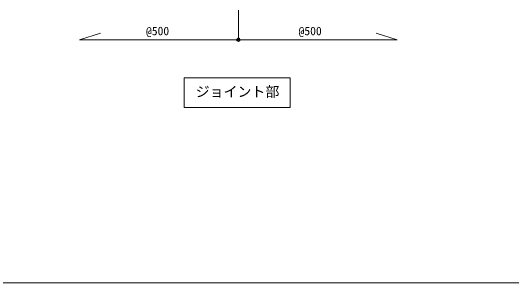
# Model space of a CAD drawing. Units: millimetres on the paper. Extents: x -401 to 401, y -279 to 279.
# Drawn here: x 164.1 to 305.9, y 13.3 to 90.3 of the extents above; entities that cross this region are included whole.
import ezdxf
from ezdxf.enums import TextEntityAlignment as Align

# ---------------------------------------------------------------- set-up
doc = ezdxf.new("R2010")
doc.units = ezdxf.units.MM
for name, color, linetype, lineweight in [('0-0_A-C01-補助線(非印刷)', 4, 'Continuous', 9), ('0-5_0-A11-寸法_詳細', 5, 'Continuous', 9), ('0-6_0', 7, 'Continuous', 9), ('0-9_A-B01-文字_タイトル室名', 2, 'Continuous', 9)]:
    doc.layers.add(name, color=color, linetype=linetype, lineweight=lineweight)
doc.styles.add('ＭＳ ゴシック', font='')
doc.styles.get('ＭＳ ゴシック').set_extended_font_data('MS Gothic')

# ---------------------------------------------------------------- blocks, each defined once
blk = doc.blocks.new('_Dot')
at = {"layer": '0-6_0'}
blk.add_line((-0.5, 0), (-1, 0), dxfattribs=at)
for radius in [0.5, 0.25]:
    blk.add_circle((0, 0), radius, dxfattribs=at)

msp = doc.modelspace()

# ---------------------------------------------------------------- linework, layer by layer
at = {"layer": '0-0_A-C01-補助線(非印刷)'}
msp.add_line((-400.667, 13.333), (400.667, 13.333), dxfattribs=at)
at = {"layer": '0-5_0-A11-寸法_詳細'}
msp.add_line((228.606, 90.325), (228.606, 81.964), dxfattribs=at)
for points in [[(228.726, 81.964), (183.726, 81.964), (189.657, 83.826)], [(228.486, 81.964), (273.486, 81.964), (267.555, 83.826)]]:
    msp.add_lwpolyline(points, dxfattribs=at)
at = {"layer": '0-9_A-B01-文字_タイトル室名'}
msp.add_lwpolyline([(213.24, 62.868), (243.24, 62.868), (243.24, 71.201), (213.24, 71.201)], close=True, dxfattribs=at)

# ---------------------------------------------------------------- block references
at = {"layer": '0-5_0-A11-寸法_詳細'}
msp.add_blockref('_Dot', (228.606, 81.964), dxfattribs=at)

# ---------------------------------------------------------------- texts
at = {"layer": '0-5_0-A11-寸法_詳細', "style": 'ＭＳ ゴシック'}
for p in [(202.504, 82.502), (245.623, 82.502)]:
    msp.add_text('@500', height=2.405, dxfattribs=at).set_placement(p, align=Align.BOTTOM_LEFT)
at = {"layer": '0-9_A-B01-文字_タイトル室名', "style": 'ＭＳ ゴシック'}
msp.add_text('ジョイント部', height=2.889, dxfattribs=at).set_placement((216.545, 64.98), align=Align.BOTTOM_LEFT)

doc.saveas('drawing.dxf')
